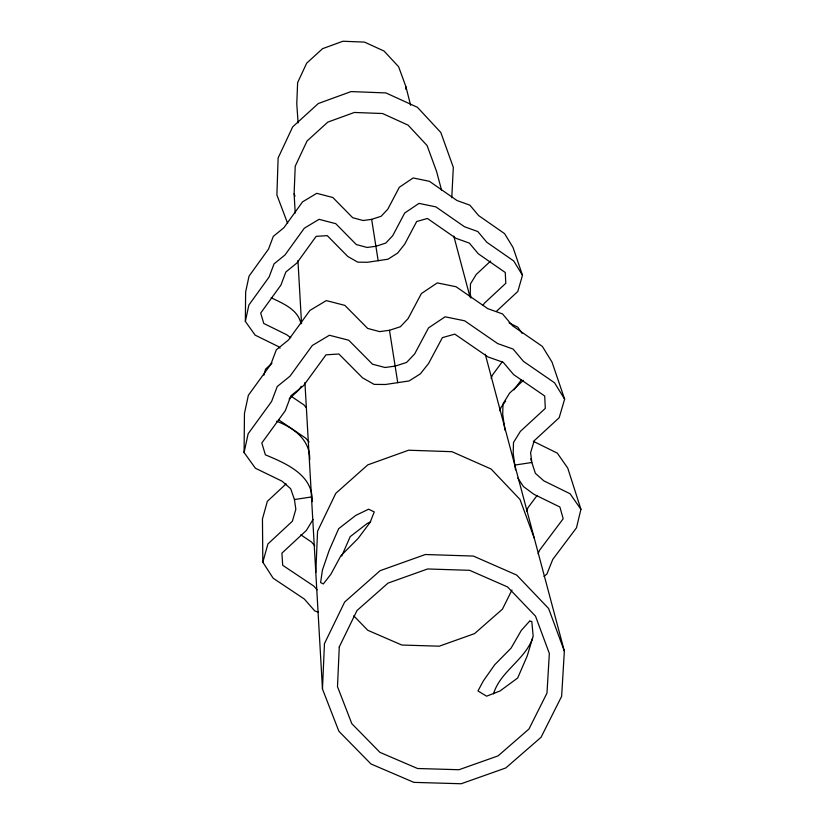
<?xml version="1.0" encoding="UTF-8"?>
<svg xmlns="http://www.w3.org/2000/svg" width="825" height="825" viewBox="0 0 825 825"><rect width="100%" height="100%" fill="white"/><g stroke="black" fill="none" stroke-linecap="round" stroke-linejoin="round"><path stroke-width="1.24" d="M318.275 612.14L314.748 610.923L304.343 599.043L273.178 578.243L262.835 562.238L267.908 543.953L292.39 521.214L295.835 509.272L294.432 499.548L290.699 488.751L282.067 481.192L255.41 468.249L244.076 452.533L244.458 413.366L248.366 395.288L270.837 364.31L276.293 349.852L288.492 339.962L309.922 310.417L326.318 300.599L344.86 305.384L367.661 328.422L379.675 331.619L389.483 330.278L400.383 326.741L408.076 318.625L421.4 293.556L437.291 282.903L456.029 286.729L487.74 308.643L502.538 313.933L512.5 325.762L542.345 346.397L552.038 362.144L564.63 399.166L559.164 417.739L534.229 440.715L530.599 452.729L531.836 462.495L535.373 473.313L543.83 480.851L570.044 493.732L580.924 509.293L576.479 527.814L552.76 559.412L546.893 574.066L543.974 576.376M280.077 348.129L278.211 346.479L255.152 335.146L245.355 321.43L245.633 291.978L249.026 276.148L268.558 249.037L273.302 236.373L283.903 227.731L302.507 201.898L316.748 193.318L332.857 197.526L352.688 217.707L363.124 220.523L371.652 219.357L381.129 216.274L387.802 209.179L399.341 187.254L413.139 177.953L429.423 181.314L457.019 200.527L469.889 205.167L478.572 215.531L504.57 233.63L513.026 247.438L522.493 275.272L517.811 291.462L496.299 311.468M295.216 213.046L294.113 193.792L295.226 166.186L307.044 141.003L327.814 122.11L354.358 112.458L382.583 113.53L408.127 125.163L427.082 145.53L436.58 171.476L441.54 190.121M315.8 572.498L317.563 531.176L335.785 493.35L367.764 464.877L408.602 450.223L451.956 451.688L491.092 469.012L519.998 499.455L534.291 538.24M322.472 689.03L324.452 643.644L344.654 602.033L380.098 570.683L425.349 554.513L473.364 556.06L516.687 575.066L548.615 608.499L564.352 651.1L561.639 696.321L541.045 737.313L505.787 767.962L461.196 783.75L413.913 782.368L370.992 763.981L338.869 731.249L322.472 689.03L304.92 382.501M405.817 89.234L405.931 86.738L398.619 66.742L384.068 51.057L364.495 42.096L342.891 41.25L322.585 48.665L306.683 63.174L297.629 82.562L296.773 103.837L298.103 122.915M451.78 197.67L453.317 167.351L440.808 132.474L417.44 107.312L385.914 92.926L351.079 91.585L318.316 103.517L292.689 126.854L278.128 157.957L276.891 194.989L287.626 223.389M245.355 321.43L248.872 305.044L269.115 276.994L274.024 263.897L285.017 254.946L304.312 228.205L319.069 219.326L335.765 223.678L356.317 244.561L367.135 247.469L375.973 246.263L385.801 243.066L392.71 235.713L404.693 213.025L418.997 203.393L435.868 206.869L464.465 226.741L477.809 231.547L486.802 242.261L513.728 260.978L522.493 275.272M244.076 452.533L248.15 433.754L271.569 401.538L277.252 386.502L289.977 376.21L312.324 345.479L329.412 335.259L348.738 340.23L372.498 364.186L385.017 367.507L395.237 366.104L406.612 362.423L414.624 353.977L428.526 327.907L445.098 316.81L464.619 320.791L497.661 343.571L513.088 349.058L523.452 361.36L554.544 382.79L564.63 399.166M493.505 693.856C500.27 671.416 524.535 660.289 532.62 638.272M263.897 375.138L265.526 369.198L272.033 363.093M491.112 378.448L492.442 375.066L502.312 361.711M499.702 410.757L501.074 407.261L505.622 401.125M526.597 511.191L528 507.664L537.106 495.485M538.117 553.771L539.467 550.388L563.186 518.75L559.897 507.024L533.827 494.247L523.421 486.544L517.811 478.067M341.705 556.091L350.192 536.652L367.238 523.452L370.714 521.792M511.964 589.978L502.456 609.149L474.571 633.61L439.251 646.192L401.785 645.026L367.764 630.269L353.729 615.821M301.187 386.306L299.258 389.503L289.132 398.98M313.077 519.42L306.384 530.434L281.913 553.142L282.707 565.29L313.871 586.121L317.078 589.782M482.965 305.477L484.275 303.322L505.787 283.295L505.261 272.498L478.335 253.811L469.343 243.107L456.008 238.322L427.422 218.481L416.687 221.513L404.766 244.056L397.671 253.058L388.008 259.194L367.568 262.267L357.772 262.164L347.82 256.503L327.267 235.651L316.14 236.352L296.845 263.062L285.852 272.002L280.933 285.079L260.679 313.108L263.773 323.462L286.708 334.754L290.782 337.765M513.965 389.874L521.544 379.644M490.607 261.082L476.169 274.55L470.467 283.913L470.24 293.071L470.92 298.021M286.12 483.852L267.331 501.353L262.453 518.946L262.835 562.238M523.37 380.377L509.582 393.133L503.002 403.817L502.714 414.263L504.962 430.196M312.18 501.631C313.418 474.983 286.007 463.413 265.382 454.843L261.814 442.973L285.244 410.798L290.936 395.783L303.662 385.512L326.009 354.822L338.889 354.007L362.649 377.912L374.158 384.388L385.492 384.491L409.138 380.933L420.327 373.88L428.557 363.526L442.396 337.631L454.812 334.135L487.843 356.864L503.26 362.35L513.635 374.622L544.717 396.021L545.294 408.396L520.358 431.392L513.501 442.499L513.191 453.368L515.512 469.91M514.8 465.083L531.836 462.495M294.432 499.548L311.468 496.959M276.468 421.235C293.401 427.36 310.489 440.096 309.705 459.876M271.157 297.773C282.831 303.383 298.279 309.592 300.96 323.833M533.29 441.293L557.318 453.131L567.765 468.115L580.924 509.293M509.056 322.864L517.832 327.236L522.05 333.31M300.764 534.796L311.448 541.963L314.779 545.789M278.778 419.935L305.766 438.199L309.045 441.994M291.431 396.443L303.94 404.92L306.312 407.674M294.113 193.792L294.999 196.144M530.784 458.803L531.486 461.268M453.802 236.125L470.033 297.052M485.265 354.234L564.352 651.1M405.931 86.738L410.623 105.291M371.652 219.357L378.17 260.731M389.483 330.278L397.753 382.707M297.938 260.545L301.537 323.452M339.271 646.934L337.497 686.668L351.821 723.669L379.943 752.369L417.563 768.508L459.009 769.725L498.094 755.875L528.98 729.001L546.996 693.072L549.337 653.462L535.518 616.162L507.54 586.926L469.621 570.322L427.608 568.972L388.018 583.11L356.988 610.531L339.271 646.934M529.629 621.143L521.297 630.413L511.077 648.12L494.68 664.795L483.316 680.965L477.964 690.958L486.606 696.187L500.032 690.968L517.688 677.995L527.247 655.875L533.167 636.116L531.785 621.442L529.629 621.143M322.441 570.003L320.605 582.543L323.328 583.956L330.866 574.272L340.88 555.751L357.988 538.581L370.095 522.421L374.261 511.923L368.61 509.2L355.699 515.439L338.673 528.67L329.165 550.399L322.441 570.003"/></g></svg>
